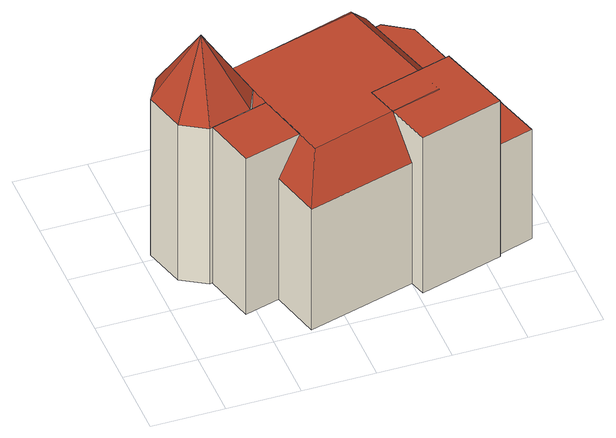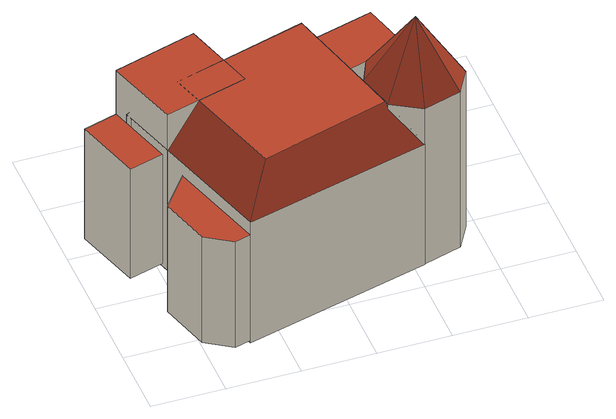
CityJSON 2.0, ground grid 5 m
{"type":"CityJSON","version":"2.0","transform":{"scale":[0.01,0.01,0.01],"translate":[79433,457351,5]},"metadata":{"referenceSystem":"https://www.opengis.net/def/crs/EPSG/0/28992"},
"CityObjects":{
"building1":{"type":"Building","children":["building1-1","building1-2","building1-3","building1-4","building1-5","building1-6"]},
"building1-1":{"type":"BuildingPart","attributes":{"RelativeEavesHeight":12.64,"AbsoluteEavesHeight":18.56,"RelativeRidgeHeight":12.64,"AbsoluteRidgeHeight":18.56,"roofType":"1000"},"parents":["building1"],"geometry":[{"type":"Solid","lod":"2","boundaries":[[[[0,1,2,3]],[[4,5,1,0]],[[6,7,5,4]],[[3,2,7,6]],[[4,0,3,6]],[[1,5,7,2]]]],"semantics":{"surfaces":[{"type":"WallSurface"},{"type":"RoofSurface","Slope":90,"Direction":25.81},{"type":"GroundSurface"}],"values":[[0,0,0,0,1,2]]}}]},
"building1-2":{"type":"BuildingPart","attributes":{"RelativeEavesHeight":9.79,"AbsoluteEavesHeight":15.7,"RelativeRidgeHeight":12.65,"AbsoluteRidgeHeight":18.56,"roofType":"1040"},"parents":["building1"],"geometry":[{"type":"Solid","lod":"2","boundaries":[[[[8,9,10,11]],[[12,13,9,8]],[[14,15,13,12]],[[11,10,15,14]],[[11,16,17,8]],[[8,17,18,12]],[[12,18,19,14]],[[14,19,16,11]],[[17,16,19,18]],[[9,13,15,10]]]],"semantics":{"surfaces":[{"type":"WallSurface"},{"type":"RoofSurface","Slope":32.92,"Direction":344.5},{"type":"RoofSurface","Slope":39.78,"Direction":73.51},{"type":"RoofSurface","Slope":34.97,"Direction":164.12},{"type":"RoofSurface","Slope":29.51,"Direction":255.42},{"type":"RoofSurface","Slope":90,"Direction":0},{"type":"GroundSurface"}],"values":[[0,0,0,0,1,2,3,4,5,6]]}}]},
"building1-3":{"type":"BuildingPart","attributes":{"RelativeEavesHeight":8.6,"AbsoluteEavesHeight":14.69,"RelativeRidgeHeight":8.6,"AbsoluteRidgeHeight":14.69,"roofType":"1000"},"parents":["building1"],"geometry":[{"type":"Solid","lod":"2","boundaries":[[[[20,21,22,23]],[[24,25,21,20]],[[26,27,25,24]],[[28,29,27,26]],[[23,22,29,28]],[[26,24,20,23,28]],[[21,25,27,29,22]]]],"semantics":{"surfaces":[{"type":"WallSurface"},{"type":"RoofSurface","Slope":90,"Direction":0},{"type":"GroundSurface"}],"values":[[0,0,0,0,0,1,2]]}}]},
"building1-4":{"type":"BuildingPart","attributes":{"RelativeEavesHeight":8.88,"AbsoluteEavesHeight":15,"RelativeRidgeHeight":8.88,"AbsoluteRidgeHeight":15,"roofType":"1000"},"parents":["building1"],"geometry":[{"type":"Solid","lod":"2","boundaries":[[[[30,31,32,33]],[[34,35,31,30]],[[36,37,35,34]],[[33,32,37,36]],[[34,30,33,36]],[[31,35,37,32]]]],"semantics":{"surfaces":[{"type":"WallSurface"},{"type":"RoofSurface","Slope":90,"Direction":0},{"type":"GroundSurface"}],"values":[[0,0,0,0,1,2]]}}]},
"building1-5":{"type":"BuildingPart","attributes":{"RelativeEavesHeight":12.67,"AbsoluteEavesHeight":18.56,"RelativeRidgeHeight":12.67,"AbsoluteRidgeHeight":18.56,"roofType":"1000"},"parents":["building1"],"geometry":[{"type":"Solid","lod":"2","boundaries":[[[[38,39,40,41]],[[42,43,39,38]],[[44,45,43,42]],[[41,40,45,44]],[[42,38,41,44]],[[39,43,45,40]]]],"semantics":{"surfaces":[{"type":"WallSurface"},{"type":"RoofSurface","Slope":90,"Direction":75.44},{"type":"GroundSurface"}],"values":[[0,0,0,0,1,2]]}}]},
"building1-6":{"type":"BuildingPart","attributes":{"RelativeEavesHeight":12.61,"AbsoluteEavesHeight":18.56,"RelativeRidgeHeight":17.48,"AbsoluteRidgeHeight":23.43,"roofType":"1070"},"parents":["building1"],"geometry":[{"type":"Solid","lod":"2","boundaries":[[[[46,47,48,49]],[[50,51,47,46]],[[52,53,51,50]],[[54,55,53,52]],[[56,57,55,54]],[[58,59,57,56]],[[60,61,59,58]],[[49,48,61,60]],[[49,62,46]],[[46,62,50]],[[50,62,52]],[[52,62,54]],[[54,62,56]],[[56,62,58]],[[58,62,60]],[[60,62,49]],[[47,51,53,55,57,59,61,48]]]],"semantics":{"surfaces":[{"type":"WallSurface"},{"type":"RoofSurface","Slope":30.25,"Direction":255.34},{"type":"RoofSurface","Slope":31.62,"Direction":299.57},{"type":"RoofSurface","Slope":30.48,"Direction":343.25},{"type":"RoofSurface","Slope":31.46,"Direction":30.71},{"type":"RoofSurface","Slope":31.08,"Direction":75.93},{"type":"RoofSurface","Slope":33.25,"Direction":114.35},{"type":"RoofSurface","Slope":31.43,"Direction":164.12},{"type":"RoofSurface","Slope":32.69,"Direction":210.13},{"type":"GroundSurface"}],"values":[[0,0,0,0,0,0,0,0,1,2,3,4,5,6,7,8,9]]}}]}
},
"vertices":[
[1377,640,1356],[1377,640,92],[1530,120,92],[1530,120,1356],[1949,804,1356],[1949,804,92],[2102,289,1356],[2102,289,92],
[1704,1634,1070],[1704,1634,91],[427,1297,91],[427,1297,1070],[2072,391,1070],[2072,391,91],[757,27,1070],[757,27,91],[634,1145,1356],[1522,1409,1356],[1783,527,1356],[865,255,1356],
[1813,1663,969],[1813,1663,109],[1704,1634,109],[1704,1634,969],[1994,1547,969],[1994,1547,109],[2092,1195,969],[2092,1195,109],[1905,953,969],[1905,953,109],
[2202,822,1000],[2202,822,112],[1965,751,112],[1965,751,1000],[2336,359,1000],[2336,359,112],[2102,289,1000],[2102,289,112],
[425,306,1356],[425,306,89],[823,418,89],[823,418,1356],[333,661,1356],[333,661,89],[730,774,1356],[730,774,89],
[65,1044,1356],[65,1044,94],[140,757,94],[140,757,1356],[163,1218,1356],[163,1218,94],[427,1297,1356],[427,1297,94],[628,1178,1356],[628,1178,94],[694,914,1356],[694,914,94],[616,741,1356],[616,741,94],[314,655,1356],[314,655,94],[374,982,1843]
]}
